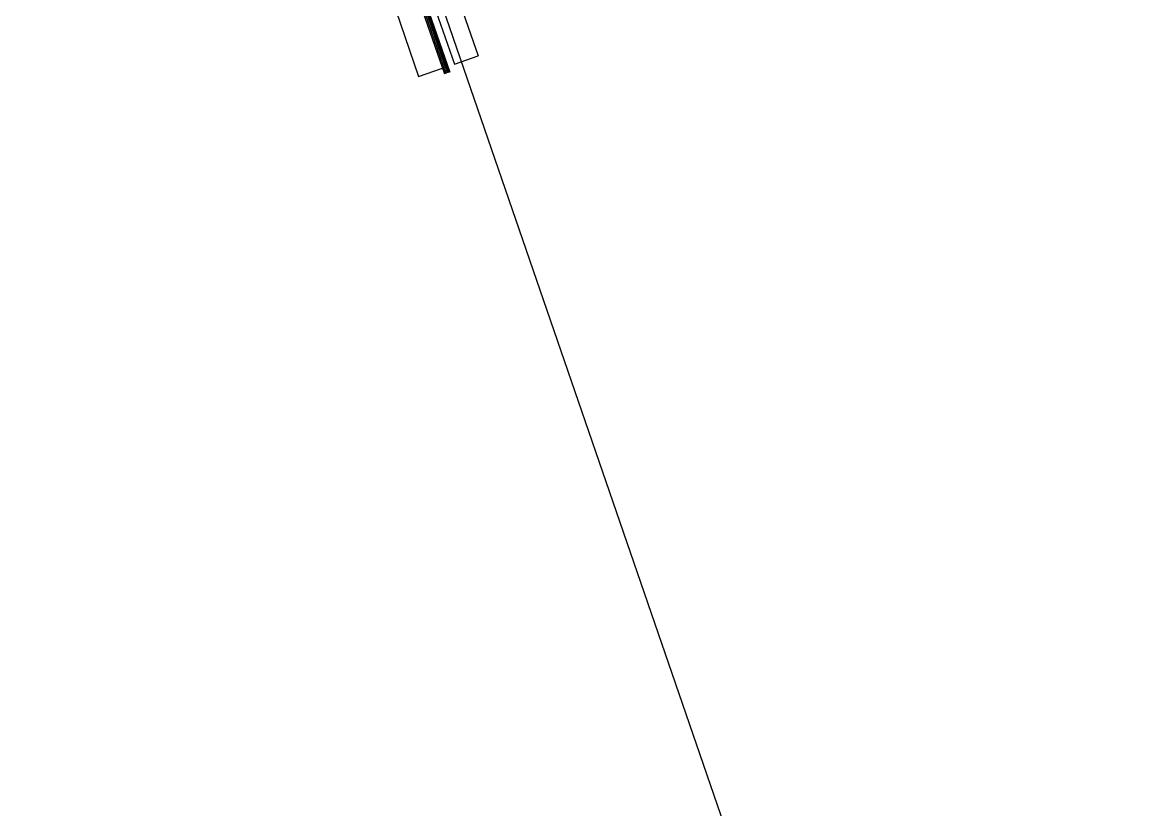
# Model space of a CAD drawing. Extents: x 809487 to 809680, y 818779 to 819225.
# Drawn here: x 809511.83 to 809520.63, y 819123.37 to 819129.62 of the extents above; entities that cross this region are included whole.
import ezdxf

# ---------------------------------------------------------------- set-up
doc = ezdxf.new("R2010")
doc.units = 0
for name, color, linetype in [('MAJ214__', 7, 'Continuous'), ('MAJ270__', 7, 'Continuous'), ('MAJ292__', 7, 'Continuous')]:
    doc.layers.add(name, color=color, linetype=linetype)

msp = doc.modelspace()

# ---------------------------------------------------------------- linework, layer by layer
at = {"layer": 'MAJ214__'}
for p, q in [((809514.3421, 819131.6894), (809515.1933, 819129.2176)), ((809514.3535, 819131.6933), (809515.2046, 819129.2215)), ((809514.3629, 819131.6966), (809515.2141, 819129.2247)), ((809514.3636, 819131.6968), (809515.2148, 819129.225)), ((809514.4245, 819131.7205), (809515.2612, 819129.2907))]:
    msp.add_line(p, q, dxfattribs=at)
at = {"layer": 'MAJ270__'}
msp.add_line((809511.8288, 819139.4432), (809520.6261, 819113.8939), dxfattribs=at)
at = {"layer": 'MAJ292__'}
for p, q in [((809514.6136, 819131.7856), (809515.4503, 819129.3558)), ((809514.3308, 819131.6855), (809515.1819, 819129.2136)), ((809514.3733, 819131.7002), (809515.2245, 819129.2283)), ((809514.1392, 819131.6275), (809514.9775, 819129.193)), ((809515.2612, 819129.2907), (809515.4503, 819129.3558)), ((809514.9775, 819129.193), (809515.1666, 819129.2581))]:
    msp.add_line(p, q, dxfattribs=at)

doc.saveas('drawing.dxf')
